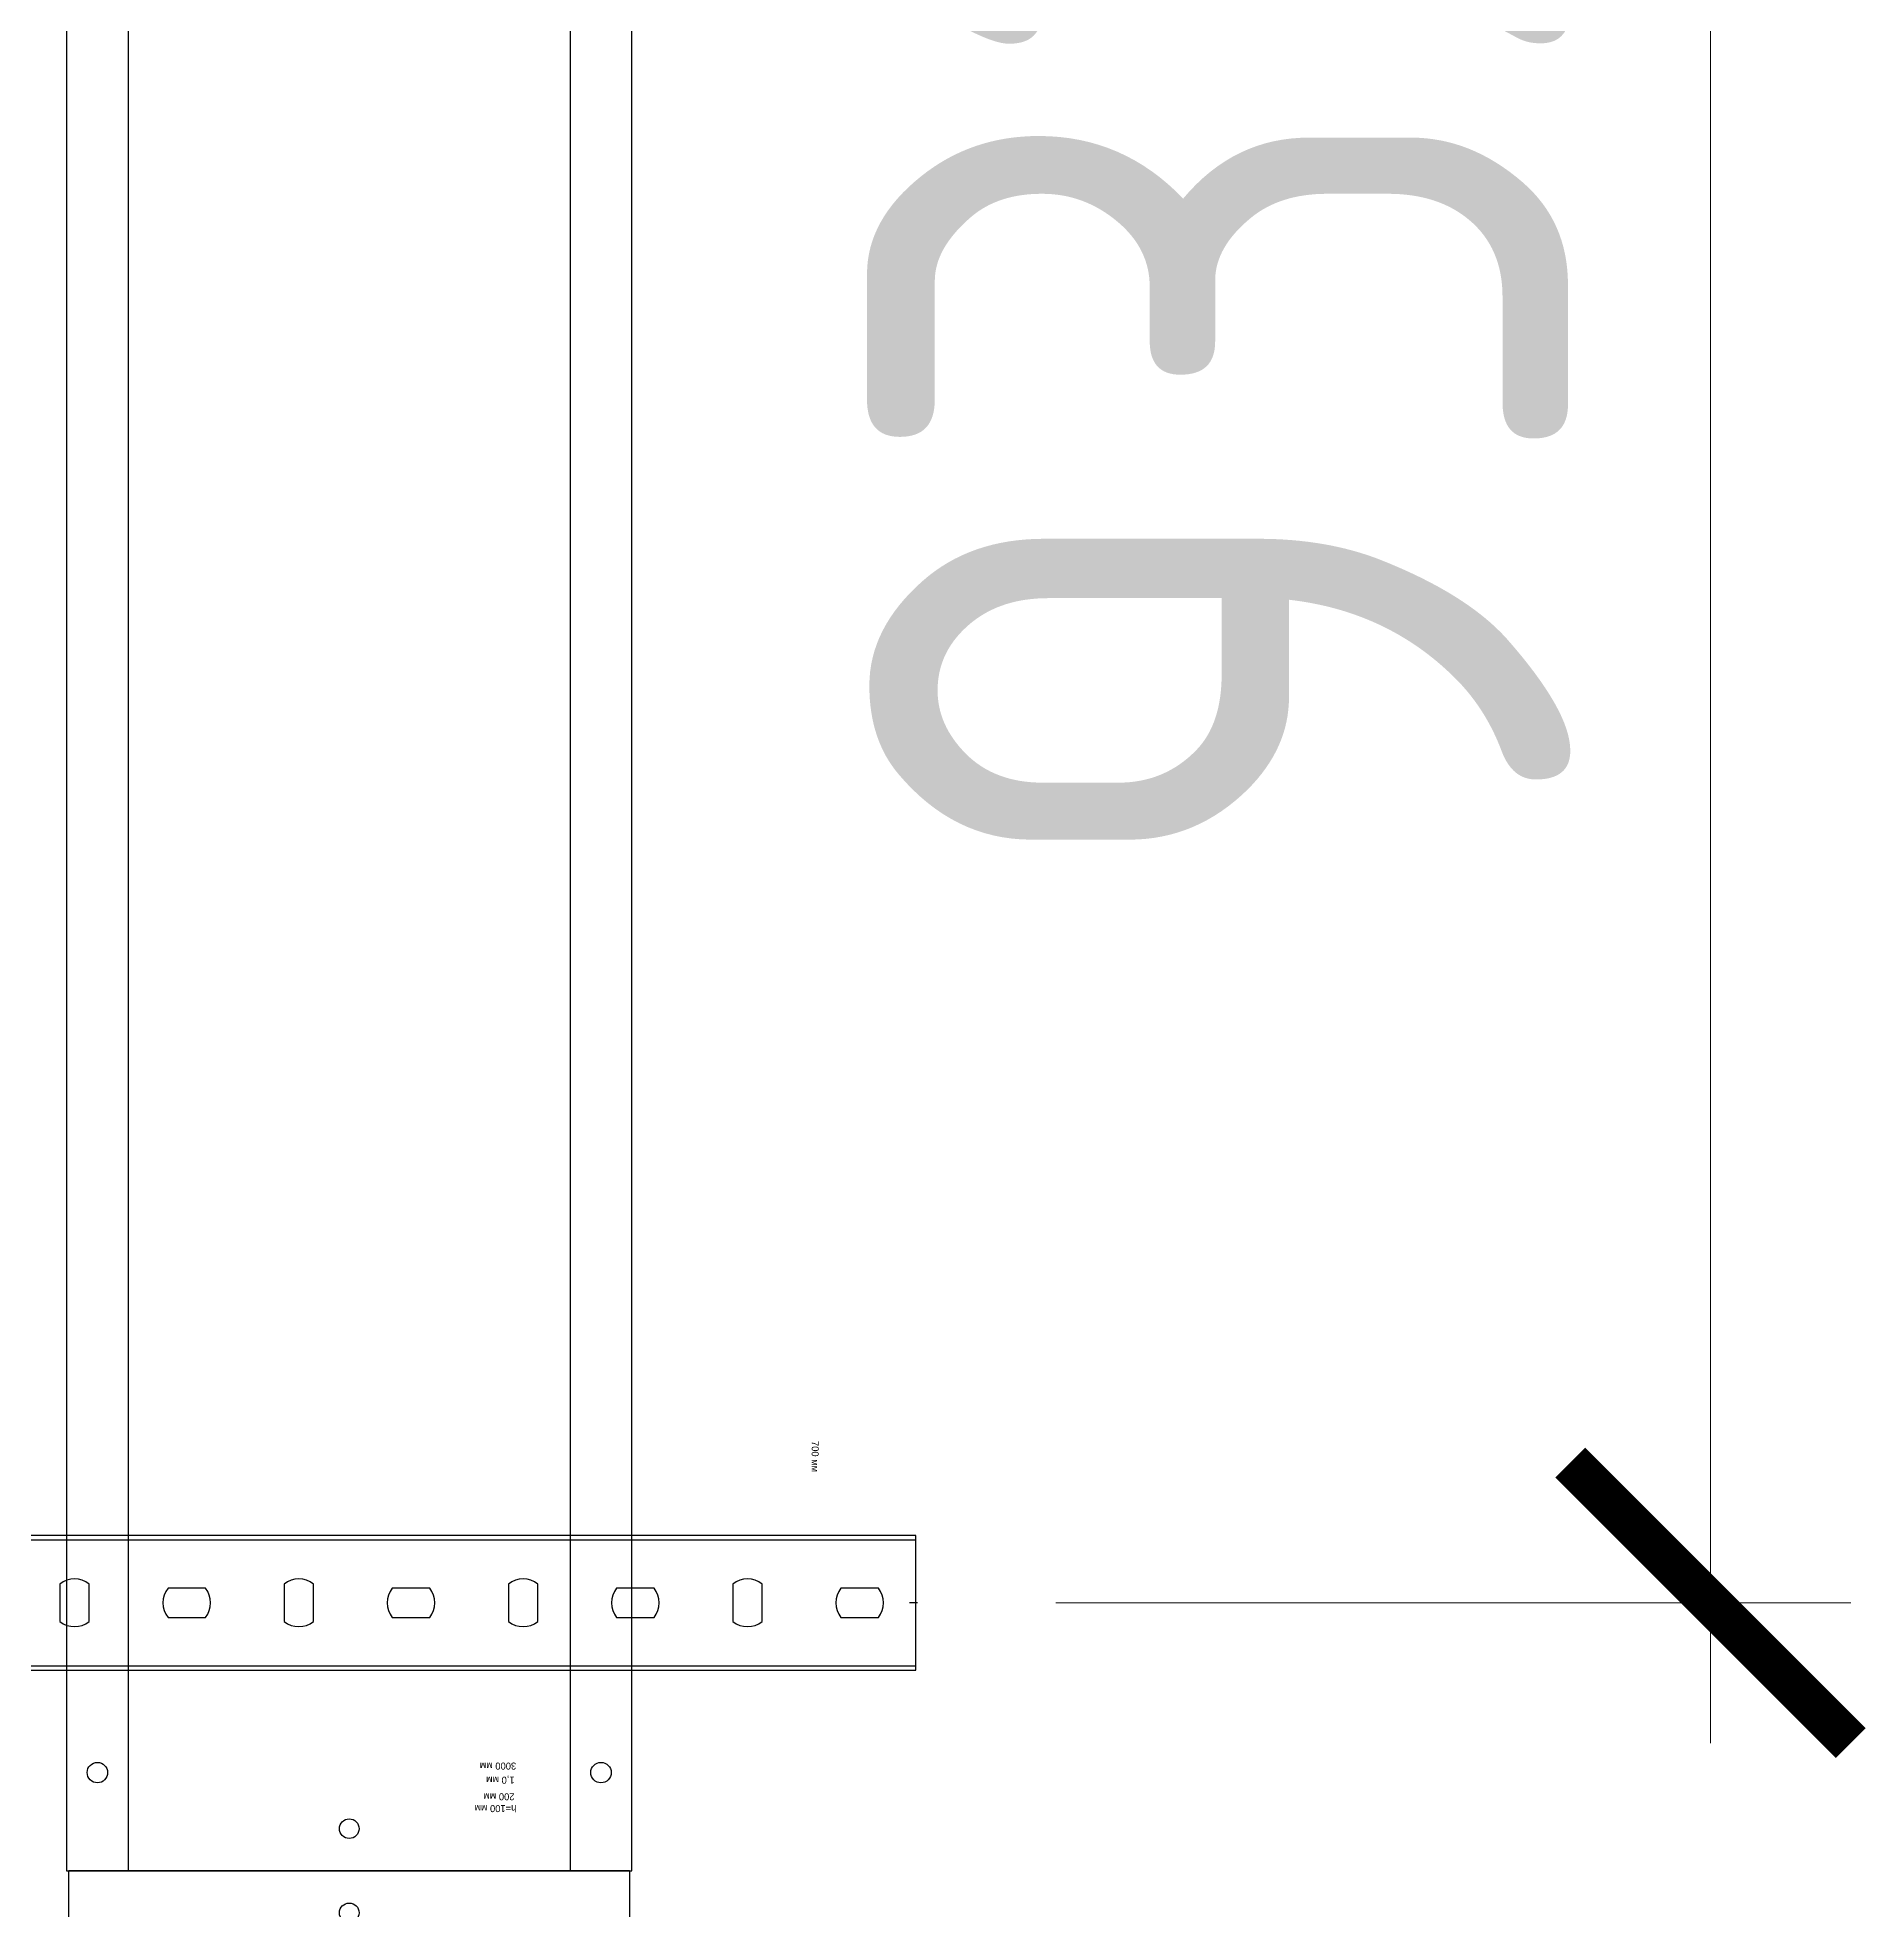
# Model space of a CAD drawing. Header units: millimetres. Extents: x -42533 to 645315, y 3457 to 82611.
# Drawn here: x 150988 to 151640, y 42039 to 42707 of the extents above; entities that cross this region are included whole.
import ezdxf
from ezdxf.enums import TextEntityAlignment as Align

# ---------------------------------------------------------------- set-up
doc = ezdxf.new("R2018")
doc.units = ezdxf.units.MM
for name, color, linetype in [('00_00_потолок_Панели из стали', 7, 'Continuous'), ('ЭОМ_Лотки авар.', 1, 'Continuous'), ('ЭОМ_Лотки рабочие', 5, 'Continuous')]:
    doc.layers.add(name, color=color, linetype=linetype)
doc.styles.get("Standard").update_dxf_attribs({"font": 'arial.ttf'})
doc.styles.add('М2', font='isocpeur.ttf', dxfattribs={"width": 0.8})
doc.dimstyles.new('М2-100', dxfattribs={"dimtxt": 250, "dimasz": 100, "dimexe": 50, "dimexo": 50, "dimgap": 50, "dimtad": 1, "dimdec": 0, "dimzin": 1, "dimtxsty": 'М2', "dimblk": 'ARCHTICK', "dimcen": 2.5, "dimdle": 50, "dimclre": 256, "dimclrt": 256, "dimadec": 0, "dimazin": 0, "dimtfac": 1, "dimtdec": 0, "dimtix": 1, "dimtmove": 1, "dimatfit": 3, "dimldrblk": 'NONE', "dimfxl": 1, "dimtolj": 1, "dimlwd": 9, "dimlwe": 9, "dimarcsym": 1})

# ---------------------------------------------------------------- blocks, each defined once
blk = doc.blocks.new('*U36')
at = {"color": 0, "linetype": 'ByBlock', "lineweight": -2}
for p, q in [((100, 295), (-100, 295)), ((-100, 250), (-100, 295)), ((100, 295), (100, 50)), ((-295, 100), (-295, -100)), ((-295, 100), (-250, 100)), ((-50, -100), (-295, -100))]:
    blk.add_line(p, q, dxfattribs=at)
for centre, radius in [((0, 280), 3.5), ((-91.6, 265), 3.65), ((91.6, 265), 3.65), ((-265, 91.6), 3.65), ((-280, 0), 3.5), ((-265, -91.6), 3.65)]:
    blk.add_circle(centre, radius, dxfattribs=at)
for centre in [(-250, 250), (-50, 50)]:
    blk.add_arc(centre, 150, 270, 0, dxfattribs=at)
at = {"color": 0, "linetype": 'ByBlock', "lineweight": -2, "flags": 9}
for tag, p in [('НАИМЕНОВАНИЕ', (-27.71, -11.07)), ('АРТИКУЛ', (-26.88, -16.78)), ('ПРИМЕЧАНИЕ', (-27.44, -22.91))]:
    blk.add_attdef(tag, p, '', height=2.5, dxfattribs=at)
at = {"color": 0, "linetype": 'ByBlock', "lineweight": -2, "flags": 104}
for tag, p in [('ВЫСОТА', (-27.6, -29.74)), ('ШИРИНА', (-27.81, -38.07)), ('ТОЛЩИНА', (-27.53, -47.26))]:
    blk.add_attdef(tag, text='', height=2.5, dxfattribs=at).set_placement(p, align=Align.TOP_LEFT)
blk = doc.blocks.new('*U45')
at = {"color": 0, "linetype": 'ByBlock', "lineweight": -2}
for points in [[(24, -700), (24, 0), (-24, 0), (-24, -700)], [(-22.5, -700), (-22.5, 0)], [(22.5, -700), (22.5, 0)], [(-24, -700), (24, -700)]]:
    blk.add_lwpolyline(points, dxfattribs=at)
at = {"color": 254, "transparency": 33554483}
blk.add_lwpolyline([(0, 0.66), (0, -2.16)], dxfattribs=at)
at = {"color": 0, "linetype": 'ByBlock', "lineweight": -2}
for points in [[(-5.25, -13.32), (-5.25, -26.68, 0.345739), (5.25, -26.68), (5.25, -13.32, 0.345739)], [(-6.68, -54.75, 0.345739), (-6.68, -65.25), (6.68, -65.25, 0.345739), (6.68, -54.75)], [(-5.25, -93.32), (-5.25, -106.68, 0.345739), (5.25, -106.68), (5.25, -93.32, 0.345739)], [(-6.68, -134.75, 0.345739), (-6.68, -145.25), (6.68, -145.25, 0.345739), (6.68, -134.75)], [(-5.25, -173.32), (-5.25, -186.68, 0.345739), (5.25, -186.68), (5.25, -173.32, 0.345739)], [(-6.68, -214.75, 0.345739), (-6.68, -225.25), (6.68, -225.25, 0.345739), (6.68, -214.75)], [(-5.25, -253.32), (-5.25, -266.68, 0.345739), (5.25, -266.68), (5.25, -253.32, 0.345739)], [(-6.68, -294.75, 0.345739), (-6.68, -305.25), (6.68, -305.25, 0.345739), (6.68, -294.75)], [(-5.25, -333.32), (-5.25, -346.68, 0.345739), (5.25, -346.68), (5.25, -333.32, 0.345739)], [(-6.68, -374.75, 0.345739), (-6.68, -385.25), (6.68, -385.25, 0.345739), (6.68, -374.75)], [(-5.25, -413.32), (-5.25, -426.68, 0.345739), (5.25, -426.68), (5.25, -413.32, 0.345739)], [(-6.68, -454.75, 0.345739), (-6.68, -465.25), (6.68, -465.25, 0.345739), (6.68, -454.75)], [(-5.25, -493.32), (-5.25, -506.68, 0.345739), (5.25, -506.68), (5.25, -493.32, 0.345739)], [(-6.68, -534.75, 0.345739), (-6.68, -545.25), (6.68, -545.25, 0.345739), (6.68, -534.75)], [(-5.25, -573.32), (-5.25, -586.68, 0.345739), (5.25, -586.68), (5.25, -573.32, 0.345739)], [(-6.68, -614.75, 0.345739), (-6.68, -625.25), (6.68, -625.25, 0.345739), (6.68, -614.75)], [(-5.25, -653.32), (-5.25, -666.68, 0.345739), (5.25, -666.68), (5.25, -653.32, 0.345739)]]:
    blk.add_lwpolyline(points, format="xyb", close=True, dxfattribs=at)
at = {"flags": 9}
for tag, p in [('НАИМЕНОВАНИЕ', (-58.16, -19.4)), ('АРТИКУЛ', (-58.87, -24.46)), ('ПРИМЕЧАНИЕ', (-58.33, -30.8))]:
    blk.add_attdef(tag, p, '', height=2.5, dxfattribs=at)
at = {"lineweight": 30, "flags": 104}
blk.add_attdef('ДЛИНА', text='', height=2.5, dxfattribs=at).set_placement((-57.72, -34.59), align=Align.TOP_LEFT)
blk = doc.blocks.new('_ArchTick')
at = {"color": 0, "linetype": 'ByBlock', "lineweight": 70, "const_width": 0.15}
blk.add_lwpolyline([(-0.5, -0.5), (0.5, 0.5)], dxfattribs=at)
blk = doc.blocks.new('*D740')
at = {"layer": '00_00_потолок_Панели из стали', "color": 0, "lineweight": 9, "transparency": 16777216}
blk.add_line((151585.04, 43130.63), (151585.04, 42098.85), dxfattribs=at)
at = {"layer": '00_00_потолок_Панели из стали', "lineweight": 9, "transparency": 16777216}
for p, q in [((151351.58, 43080.63), (151635.04, 43080.63)), ((151351.58, 42148.85), (151635.04, 42148.85))]:
    blk.add_line(p, q, dxfattribs=at)
at = {"layer": 'Defpoints', "color": 0, "transparency": 16777216}
for p in [(151301.58, 43080.63), (151301.58, 42148.85), (151585.04, 42148.85)]:
    blk.add_point(p, dxfattribs=at)
at = {"layer": '00_00_потолок_Панели из стали', "color": 0, "lineweight": 9, "transparency": 16777216, "xscale": 100, "yscale": 100, "zscale": 100}
for p, rotation in [((151585.04, 43080.63), 90), ((151585.04, 42148.85), 270)]:
    blk.add_blockref('_ArchTick', p, dxfattribs=dict(at, rotation=rotation))
at = {"layer": '00_00_потолок_Панели из стали', "transparency": 16777216, "insert": (151410.04, 42614.74), "char_height": 250, "attachment_point": 5, "rotation": 90, "style": 'М2'}
blk.add_mtext('\\A1;932', dxfattribs=at)
blk = doc.blocks.new('_None')
blk = doc.blocks.new('*U377')
at = {"color": 0, "linetype": 'Continuous', "lineweight": 25}
for p, q in [((-78.79, -8810.22), (-78.8, 0)), ((78.81, -8810.22), (78.8, 0))]:
    blk.add_line(p, q, dxfattribs=at)
blk.add_lwpolyline([(100.81, -8810.22), (100.8, 0), (-100.8, 0), (-100.79, -8810.22)], close=True, dxfattribs=at)
at = {"color": 0, "linetype": 'ByBlock', "lineweight": -2}
blk.add_circle((0, -15), 3.5, dxfattribs=at)
at = {"color": 0, "linetype": 'Continuous', "lineweight": 25}
for centre, radius in [((0, -15), 3.5), ((-89.8, -35), 3.65), ((89.8, -35), 3.65)]:
    blk.add_circle(centre, radius, dxfattribs=at)
at = {"color": 0, "flags": 9}
for tag, p in [('АРТИКУЛ', (-59.7, -11.85)), ('НАИМЕНОВАНИЕ', (-59.12, -7.02)), ('ПРИМЕЧАНИЕ', (-58.82, -17.26))]:
    blk.add_attdef(tag, text='', height=2.5, dxfattribs=at).set_placement(p, align=Align.TOP_LEFT)
at = {"color": 0, "lineweight": 30, "flags": 104}
for tag, p in [('ВЫСОТА', (-59.61, -20.92)), ('ШИРИНА', (-58.94, -25.15)), ('ТОЛЩИНА', (-58.99, -31.04)), ('ДЛИНА', (-59.54, -36.09))]:
    blk.add_attdef(tag, text='', height=2.5, dxfattribs=at).set_placement(p, align=Align.TOP_LEFT)

msp = doc.modelspace()

# ---------------------------------------------------------------- block references
at = {"layer": 'ЭОМ_Лотки авар.', "color": 1}
ref = msp.add_blockref('*U377', (151099.53, 42053.31), dxfattribs=dict(at, rotation=180))
lines = msp.add_mtext('3000 мм', dxfattribs={"layer": '0', "color": 0, "insert": (151159.08, 42089.39), "char_height": 2.5, "attachment_point": 1, "rotation": 180})
ref.add_attrib('ДЛИНА', '', (151159.08, 42089.39)).embed_mtext(lines)
lines = msp.add_mtext('1,0 мм', dxfattribs={"layer": '0', "color": 0, "insert": (151158.52, 42084.35), "char_height": 2.5, "attachment_point": 1, "rotation": 180})
ref.add_attrib('ТОЛЩИНА', '', (151158.52, 42084.35)).embed_mtext(lines)
lines = msp.add_mtext('h=100 мм', dxfattribs={"layer": '0', "color": 0, "insert": (151159.14, 42074.22), "char_height": 2.5, "attachment_point": 1, "rotation": 180})
ref.add_attrib('ВЫСОТА', '', (151159.14, 42074.22)).embed_mtext(lines)
lines = msp.add_mtext('200 мм', dxfattribs={"layer": '0', "color": 0, "insert": (151158.48, 42078.45), "char_height": 2.5, "attachment_point": 1, "rotation": 180})
ref.add_attrib('ШИРИНА', '', (151158.48, 42078.45)).embed_mtext(lines)
ref = msp.add_blockref('*U36', (151099.53, 41758.31), dxfattribs=dict(at, rotation=270))
lines = msp.add_mtext('h=80 мм', dxfattribs={"layer": '0', "color": 0, "linetype": 'ByBlock', "lineweight": -2, "insert": (151069.79, 41785.9), "char_height": 2.5, "attachment_point": 1, "rotation": 270})
ref.add_attrib('ВЫСОТА', '', (151069.79, 41785.9), dxfattribs={"flags": 2}).embed_mtext(lines)
lines = msp.add_mtext('200 мм', dxfattribs={"layer": '0', "color": 0, "linetype": 'ByBlock', "lineweight": -2, "insert": (151061.47, 41786.11), "char_height": 2.5, "attachment_point": 1, "rotation": 270})
ref.add_attrib('ШИРИНА', '', (151061.47, 41786.11), dxfattribs={"flags": 2}).embed_mtext(lines)
lines = msp.add_mtext('0,8 мм', dxfattribs={"layer": '0', "color": 0, "linetype": 'ByBlock', "lineweight": -2, "insert": (151052.28, 41785.84), "char_height": 2.5, "attachment_point": 1, "rotation": 270})
ref.add_attrib('ТОЛЩИНА', '', (151052.28, 41785.84), dxfattribs={"flags": 2}).embed_mtext(lines)
at = {"layer": 'ЭОМ_Лотки рабочие'}
ref = msp.add_blockref('*U45', (151301.58, 42148.85), dxfattribs=dict(at, rotation=270))
lines = msp.add_mtext('700 мм', dxfattribs={"layer": '0', "insert": (151266.99, 42206.57), "char_height": 2.5, "attachment_point": 1, "rotation": 270})
ref.add_attrib('ДЛИНА', '', (151266.99, 42206.57), dxfattribs={"flags": 2}).embed_mtext(lines)

# ---------------------------------------------------------------- dimensions: what is measured, and where the dimension line sits
at = {"layer": '00_00_потолок_Панели из стали'}
dim = msp.add_linear_dim(base=(151585.04, 42148.85), p1=(151301.58, 43080.63), p2=(151301.58, 42148.85), angle=90, dimstyle='М2-100', dxfattribs=at)
dim.commit()
dim.dimension.update_dxf_attribs({"geometry": '*D740', "text_midpoint": (151410.04, 42614.74)})

doc.saveas('drawing.dxf')
